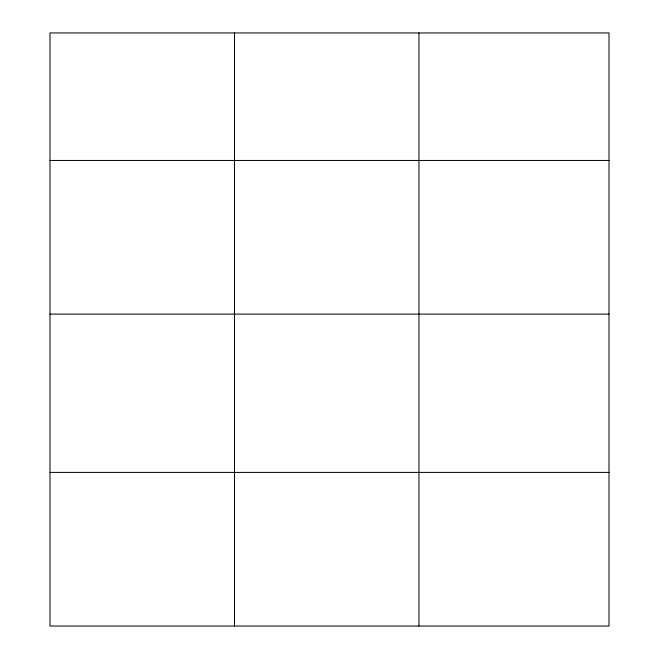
<?xml version="1.0" encoding="UTF-8"?>
<svg xmlns="http://www.w3.org/2000/svg" width="659" height="659" viewBox="0 0 659 659"><rect width="100%" height="100%" fill="white"/><g stroke="black" fill="none" stroke-linecap="round" stroke-linejoin="round"><path stroke-width="0.99" d="M609.007 314.104L609.007 32.95L49.993 32.95L49.993 626.05L609.007 626.05L609.007 314.104L49.993 314.104M49.993 160.458L609.007 160.458M49.993 472.404L609.007 472.404M418.943 32.95L418.943 626.05M234.472 32.95L234.472 626.05"/></g></svg>
